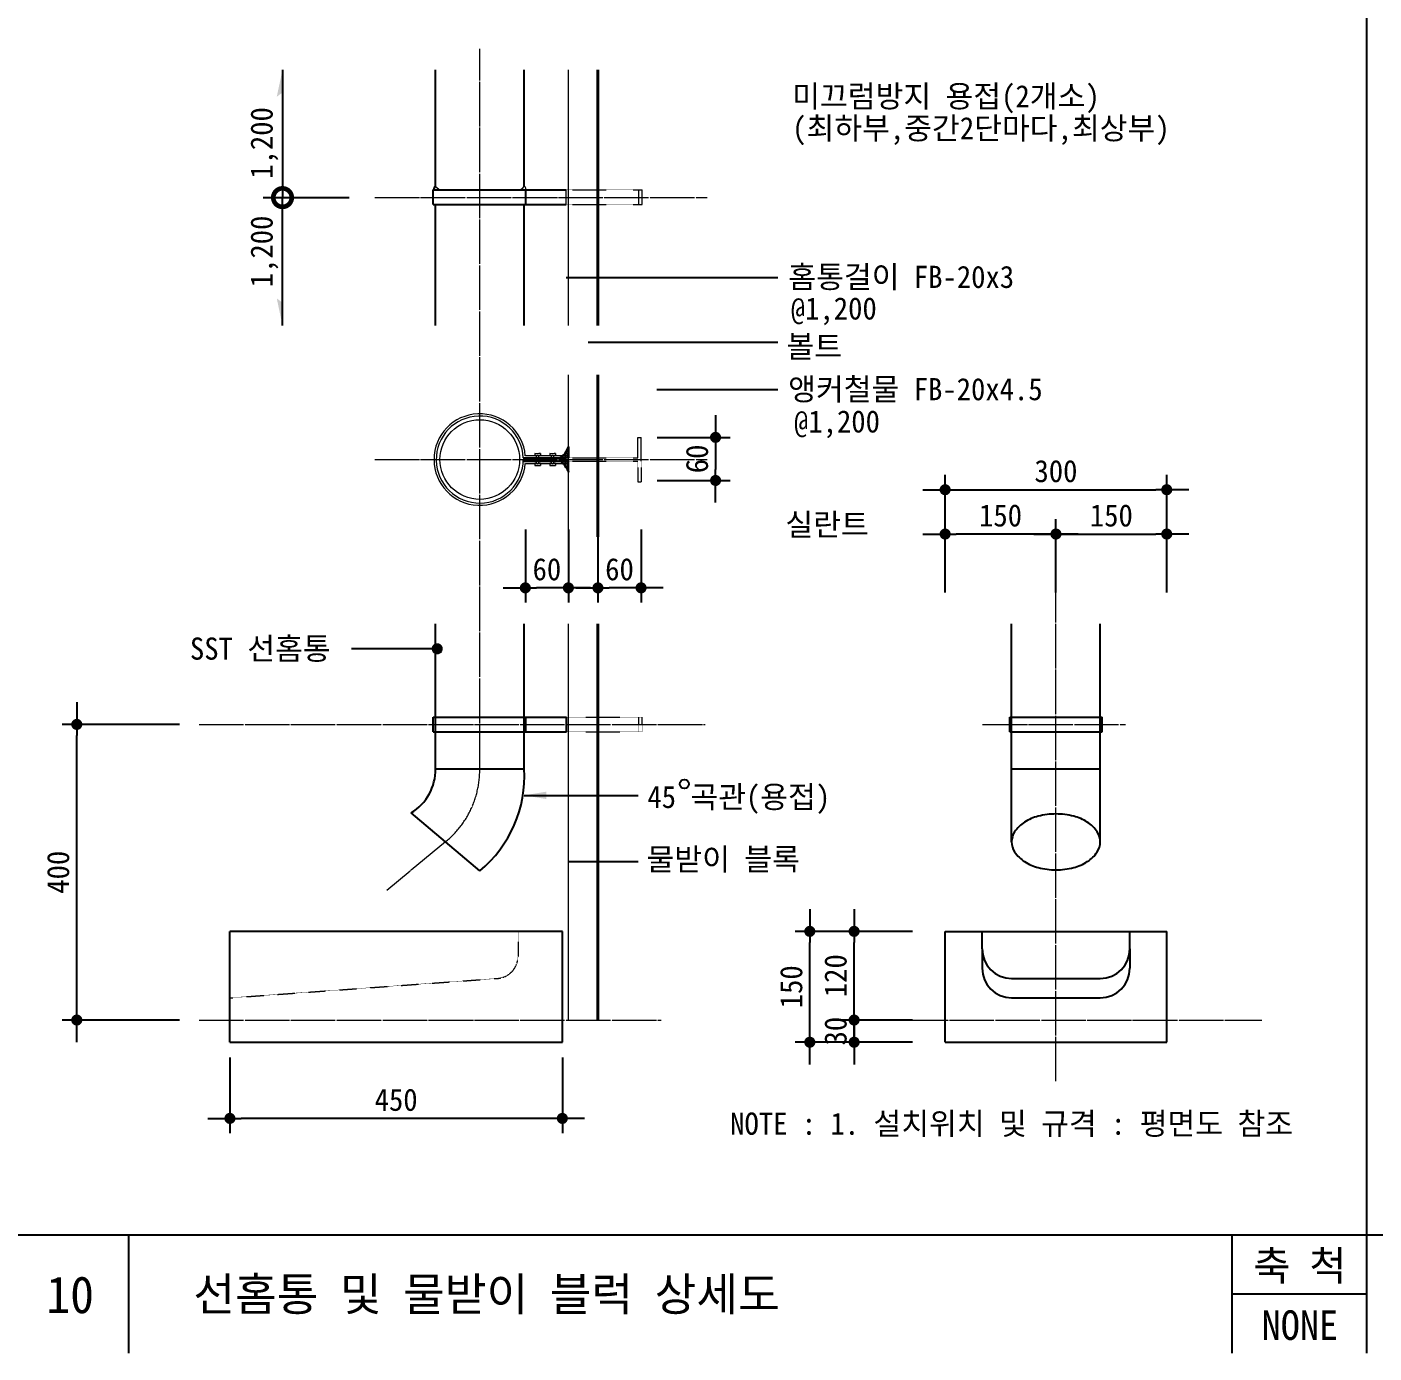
# Model space of a CAD drawing. Header units: millimetres. Extents: x 209 to 75467, y 6568 to 12199.
# Drawn here: x 37505 to 39329, y 6677 to 8471 of the extents above; entities that cross this region are included whole.
import ezdxf
from ezdxf.enums import TextEntityAlignment as Align

# ---------------------------------------------------------------- set-up
doc = ezdxf.new("R2010")
doc.units = ezdxf.units.MM
doc.header["$MEASUREMENT"] = 0
doc.linetypes.add('CEN', pattern=[62, 60, -1, 0, -1])
doc.linetypes.add('HIDDEN', pattern=[0.375, 0.25, -0.125])
doc.layers.get('0').update_dxf_attribs({"linetype": 'CONTINUOUS'})
for name, color, linetype, lineweight in [('A-CNTL', 1, 'CEN', 15), ('A-CONC-LIN1', 2, 'CONTINUOUS', 40), ('A-DIMS', 7, 'CONTINUOUS', 25), ('A-ELEV-LIN2', 7, 'CONTINUOUS', 25), ('A-ELEV-LIN3', 8, 'CONTINUOUS', 18), ('A-MKXS-LEAD', 7, 'CONTINUOUS', 25), ('A-MKXS-TEXT1', 3, 'CONTINUOUS', 25), ('A-WAXM-PANL', 6, 'CONTINUOUS', 20), ('A-XXXX-HATC', 8, 'CONTINUOUS', 18), ('A-XXXX-SYMB', 7, 'CONTINUOUS', 25), ('A-XXXX-TABL', 7, 'CONTINUOUS', 25)]:
    doc.layers.add(name, color=color, linetype=linetype, lineweight=lineweight)
doc.layers.add('CA-ANNO-TEXT', color=3, linetype='CONTINUOUS')
doc.styles.add('HY울릉도L', font='H2GTRE.TTF')
doc.styles.add('돋움체', font='')
doc.styles.get('돋움체').set_extended_font_data('DotumChe')
doc.dimstyles.new('CDIM', dxfattribs={"dimtxt": 3, "dimasz": 1.5, "dimexe": 2, "dimexo": 1, "dimgap": 1, "dimtad": 1, "dimdec": 0, "dimrnd": 0.5, "dimzin": 0, "dimdsep": 32, "dimlunit": 6, "dimtxsty": 'HY울릉도L', "dimblk1": '_CIDOT', "dimblk2": '_CIDOT', "dimsah": 1, "dimcen": 5.5, "dimclrd": 2, "dimclre": 2, "dimclrt": 7, "dimadec": 0, "dimazin": 0, "dimtfac": 1, "dimtdec": 0, "dimtix": 1, "dimtmove": 2, "dimatfit": 1, "dimldrblk": '_CIDOT', "dimfxl": 1, "dimtolj": 1, "dimtzin": 0, "dimlwd": -1, "dimarcsym": 0})

# ---------------------------------------------------------------- blocks, each defined once
blk = doc.blocks.new('_CIDOT')
at = {"color": 0, "linetype": 'ByBlock'}
blk.add_line((2, 0), (-1, 0), dxfattribs=at)
at = {"color": 0, "linetype": 'ByBlock', "const_width": 0.5}
blk.add_lwpolyline([(-0.25, 0, 1), (0.25, 0, 1)], format="xyb", close=True, dxfattribs=at)
blk = doc.blocks.new('*D104')
at = {"layer": 'A-DIMS', "lineweight": -2, "transparency": 16777216}
for p, q in [((37711.8, 7527.4), (37552.7, 7527.4)), ((37711.8, 7127.4), (37552.7, 7127.4))]:
    blk.add_line(p, q, dxfattribs=at)
at = {"layer": 'A-DIMS', "transparency": 16777216}
blk.add_line((37572.7, 7142.4), (37572.7, 7512.4), dxfattribs=at)
at = {"layer": 'A-DIMS', "transparency": 16777216, "xscale": 15, "yscale": 15, "zscale": 15}
for p, rotation in [((37572.7, 7527.4), 90), ((37572.7, 7127.4), 270)]:
    blk.add_blockref('_CIDOT', p, dxfattribs=dict(at, rotation=rotation))
at = {"layer": 'A-DIMS', "color": 3, "transparency": 16777216, "insert": (37547.6, 7327.4), "char_height": 30, "attachment_point": 5, "rotation": 90, "style": '돋움체'}
blk.add_mtext('\\A1;400', dxfattribs=at)
blk = doc.blocks.new('*D105')
at = {"layer": 'A-DIMS', "lineweight": -2, "transparency": 16777216}
for p, q in [((38704.2, 7247.4), (38545, 7247.4)), ((38704.2, 7097.4), (38545, 7097.4))]:
    blk.add_line(p, q, dxfattribs=at)
at = {"layer": 'A-DIMS', "transparency": 16777216}
blk.add_line((38565, 7112.4), (38565, 7232.4), dxfattribs=at)
at = {"layer": 'A-DIMS', "transparency": 16777216, "xscale": 15, "yscale": 15, "zscale": 15}
for p, rotation in [((38565, 7247.4), 90), ((38565, 7097.4), 270)]:
    blk.add_blockref('_CIDOT', p, dxfattribs=dict(at, rotation=rotation))
at = {"layer": 'A-DIMS', "color": 3, "transparency": 16777216, "insert": (38540, 7172.4), "char_height": 30, "attachment_point": 5, "rotation": 90, "style": '돋움체'}
blk.add_mtext('\\A1;150', dxfattribs=at)
blk = doc.blocks.new('*D106')
at = {"layer": 'A-DIMS', "lineweight": -2, "transparency": 16777216}
for p, q in [((38704.2, 7247.4), (38605, 7247.4)), ((38704.2, 7127.4), (38605, 7127.4))]:
    blk.add_line(p, q, dxfattribs=at)
at = {"layer": 'A-DIMS', "transparency": 16777216}
blk.add_line((38625, 7142.4), (38625, 7232.4), dxfattribs=at)
at = {"layer": 'A-DIMS', "transparency": 16777216, "xscale": 15, "yscale": 15, "zscale": 15}
for p, rotation in [((38625, 7247.4), 90), ((38625, 7127.4), 270)]:
    blk.add_blockref('_CIDOT', p, dxfattribs=dict(at, rotation=rotation))
at = {"layer": 'A-DIMS', "color": 3, "transparency": 16777216, "insert": (38600, 7187.4), "char_height": 30, "attachment_point": 5, "rotation": 90, "style": '돋움체'}
blk.add_mtext('\\A1;120', dxfattribs=at)
blk = doc.blocks.new('*D107')
at = {"layer": 'A-DIMS', "transparency": 16777216}
for p, q in [((38625, 7142.4), (38625, 7157.4)), ((38625, 7097.4), (38625, 7127.4)), ((38625, 7082.4), (38625, 7067.4))]:
    blk.add_line(p, q, dxfattribs=at)
at = {"layer": 'A-DIMS', "lineweight": -2, "transparency": 16777216}
for p, q in [((38704.2, 7127.4), (38605, 7127.4)), ((38704.2, 7097.4), (38605, 7097.4))]:
    blk.add_line(p, q, dxfattribs=at)
at = {"layer": 'A-DIMS', "transparency": 16777216, "xscale": 15, "yscale": 15, "zscale": 15}
for p, rotation in [((38625, 7127.4), 270), ((38625, 7097.4), 90)]:
    blk.add_blockref('_CIDOT', p, dxfattribs=dict(at, rotation=rotation))
at = {"layer": 'A-DIMS', "color": 3, "transparency": 16777216, "insert": (38600, 7112.4), "char_height": 30, "attachment_point": 5, "rotation": 90, "style": '돋움체'}
blk.add_mtext('\\A1;30', dxfattribs=at)
blk = doc.blocks.new('*D108')
at = {"layer": 'A-DIMS', "lineweight": -2, "transparency": 16777216}
for p, q in [((38748.2, 7705.8), (38748.2, 7865)), ((39048.2, 7705.8), (39048.2, 7865))]:
    blk.add_line(p, q, dxfattribs=at)
at = {"layer": 'A-DIMS', "transparency": 16777216}
blk.add_line((38763.2, 7845), (39033.2, 7845), dxfattribs=at)
at = {"layer": 'A-DIMS', "transparency": 16777216, "xscale": 15, "yscale": 15, "zscale": 15, "rotation": 180}
blk.add_blockref('_CIDOT', (38748.2, 7845), dxfattribs=at)
at = {"layer": 'A-DIMS', "transparency": 16777216, "xscale": 15, "yscale": 15, "zscale": 15}
blk.add_blockref('_CIDOT', (39048.2, 7845), dxfattribs=at)
at = {"layer": 'A-DIMS', "color": 3, "transparency": 16777216, "insert": (38898.2, 7870), "char_height": 30, "attachment_point": 5, "style": '돋움체'}
blk.add_mtext('\\A1;300', dxfattribs=at)
blk = doc.blocks.new('*D109')
at = {"layer": 'A-DIMS', "lineweight": -2, "transparency": 16777216}
for p, q in [((38898.2, 7705.8), (38898.2, 7805)), ((39048.2, 7705.8), (39048.2, 7805))]:
    blk.add_line(p, q, dxfattribs=at)
at = {"layer": 'A-DIMS', "transparency": 16777216}
blk.add_line((38913.2, 7785), (39033.2, 7785), dxfattribs=at)
at = {"layer": 'A-DIMS', "transparency": 16777216, "xscale": 15, "yscale": 15, "zscale": 15, "rotation": 180}
blk.add_blockref('_CIDOT', (38898.2, 7785), dxfattribs=at)
at = {"layer": 'A-DIMS', "transparency": 16777216, "xscale": 15, "yscale": 15, "zscale": 15}
blk.add_blockref('_CIDOT', (39048.2, 7785), dxfattribs=at)
at = {"layer": 'A-DIMS', "color": 3, "transparency": 16777216, "insert": (38973.2, 7810), "char_height": 30, "attachment_point": 5, "style": '돋움체'}
blk.add_mtext('\\A1;150', dxfattribs=at)
blk = doc.blocks.new('*D110')
at = {"layer": 'A-DIMS', "lineweight": -2, "transparency": 16777216}
for p, q in [((38179.9, 7791.3), (38179.9, 7692.2)), ((38238.2, 7791.3), (38238.2, 7692.2))]:
    blk.add_line(p, q, dxfattribs=at)
at = {"layer": 'A-DIMS', "transparency": 16777216}
blk.add_line((38223.2, 7712.2), (38194.9, 7712.2), dxfattribs=at)
at = {"layer": 'A-DIMS', "transparency": 16777216, "xscale": 15, "yscale": 15, "zscale": 15, "rotation": 180}
blk.add_blockref('_CIDOT', (38179.9, 7712.2), dxfattribs=at)
at = {"layer": 'A-DIMS', "transparency": 16777216, "xscale": 15, "yscale": 15, "zscale": 15}
blk.add_blockref('_CIDOT', (38238.2, 7712.2), dxfattribs=at)
at = {"layer": 'A-DIMS', "color": 3, "transparency": 16777216, "insert": (38209.1, 7737.2), "char_height": 30, "attachment_point": 5, "style": '돋움체'}
blk.add_mtext('\\A1;60', dxfattribs=at)
blk = doc.blocks.new('*D111')
at = {"layer": 'A-DIMS', "lineweight": -2, "transparency": 16777216}
for p, q in [((38278.2, 7791.3), (38278.2, 7692.2)), ((38336.6, 7791.3), (38336.6, 7692.2))]:
    blk.add_line(p, q, dxfattribs=at)
at = {"layer": 'A-DIMS', "transparency": 16777216}
blk.add_line((38321.6, 7712.2), (38293.2, 7712.2), dxfattribs=at)
at = {"layer": 'A-DIMS', "transparency": 16777216, "xscale": 15, "yscale": 15, "zscale": 15, "rotation": 180}
blk.add_blockref('_CIDOT', (38278.2, 7712.2), dxfattribs=at)
at = {"layer": 'A-DIMS', "transparency": 16777216, "xscale": 15, "yscale": 15, "zscale": 15}
blk.add_blockref('_CIDOT', (38336.6, 7712.2), dxfattribs=at)
at = {"layer": 'A-DIMS', "color": 3, "transparency": 16777216, "insert": (38307.4, 7737.2), "char_height": 30, "attachment_point": 5, "style": '돋움체'}
blk.add_mtext('\\A1;60', dxfattribs=at)
blk = doc.blocks.new('*D112')
at = {"layer": 'A-DIMS', "lineweight": -2, "transparency": 16777216}
for p, q in [((38358.2, 7915.8), (38457.4, 7915.8)), ((38358.2, 7857.5), (38457.4, 7857.5))]:
    blk.add_line(p, q, dxfattribs=at)
at = {"layer": 'A-DIMS', "transparency": 16777216}
blk.add_line((38437.4, 7900.8), (38437.4, 7872.5), dxfattribs=at)
at = {"layer": 'A-DIMS', "transparency": 16777216, "xscale": 15, "yscale": 15, "zscale": 15}
for p, rotation in [((38437.4, 7915.8), 90), ((38437.4, 7857.5), 270)]:
    blk.add_blockref('_CIDOT', p, dxfattribs=dict(at, rotation=rotation))
at = {"layer": 'A-DIMS', "color": 3, "transparency": 16777216, "insert": (38412.4, 7886.7), "char_height": 30, "attachment_point": 5, "rotation": 90, "style": '돋움체'}
blk.add_mtext('\\A1;60', dxfattribs=at)
blk = doc.blocks.new('*D113')
at = {"layer": 'A-DIMS', "lineweight": -2, "transparency": 16777216}
for p, q in [((38748.2, 7705.8), (38748.2, 7805)), ((38898.2, 7705.8), (38898.2, 7805))]:
    blk.add_line(p, q, dxfattribs=at)
at = {"layer": 'A-DIMS', "transparency": 16777216}
blk.add_line((38883.2, 7785), (38763.2, 7785), dxfattribs=at)
at = {"layer": 'A-DIMS', "transparency": 16777216, "xscale": 15, "yscale": 15, "zscale": 15, "rotation": 180}
blk.add_blockref('_CIDOT', (38748.2, 7785), dxfattribs=at)
at = {"layer": 'A-DIMS', "transparency": 16777216, "xscale": 15, "yscale": 15, "zscale": 15}
blk.add_blockref('_CIDOT', (38898.2, 7785), dxfattribs=at)
at = {"layer": 'A-DIMS', "color": 3, "transparency": 16777216, "insert": (38823.2, 7810), "char_height": 30, "attachment_point": 5, "style": '돋움체'}
blk.add_mtext('\\A1;150', dxfattribs=at)
blk = doc.blocks.new('*D114')
at = {"layer": 'A-DIMS', "lineweight": -2, "transparency": 16777216}
for p, q in [((37780, 7076.5), (37780, 6974.3)), ((38230, 7076.5), (38230, 6974.3))]:
    blk.add_line(p, q, dxfattribs=at)
at = {"layer": 'A-DIMS', "transparency": 16777216}
blk.add_line((38215, 6994.3), (37795, 6994.3), dxfattribs=at)
at = {"layer": 'A-DIMS', "transparency": 16777216, "xscale": 15, "yscale": 15, "zscale": 15, "rotation": 180}
blk.add_blockref('_CIDOT', (37780, 6994.3), dxfattribs=at)
at = {"layer": 'A-DIMS', "transparency": 16777216, "xscale": 15, "yscale": 15, "zscale": 15}
blk.add_blockref('_CIDOT', (38230, 6994.3), dxfattribs=at)
at = {"layer": 'A-DIMS', "color": 3, "transparency": 16777216, "insert": (38005, 7019.3), "char_height": 30, "attachment_point": 5, "style": '돋움체'}
blk.add_mtext('\\A1;450', dxfattribs=at)

msp = doc.modelspace()

# ---------------------------------------------------------------- hatches: boundary and pattern name
at = {"layer": 'A-XXXX-HATC'}
h = msp.add_hatch(dxfattribs=at)
h.set_pattern_fill('ANSI37', color=256, scale=20, style=0)
h.set_pattern_definition([(45, (29340.2703, 6215.7144), (-1.76776695, 1.76776695), []), (135, (29340.2703, 6215.7144), (-1.76776695, -1.76776695), [])])
edge = h.paths.add_edge_path()
edge.add_arc((38209.4, 7913.2), 30.7, 305.0225, 340.2936)
edge.add_line((38238.2, 7902.9), (38238.2, 7888.1))
edge.add_line((38238.2, 7888.1), (38227, 7888.1))
h = msp.add_hatch(dxfattribs=at)
h.set_pattern_fill('ANSI37', color=256, scale=20, style=0)
h.set_pattern_definition([(315, (29340.2703, 9555.9478), (-1.76776695, -1.76776695), []), (225, (29340.2703, 9555.9478), (-1.76776695, 1.76776695), [])])
edge = h.paths.add_edge_path()
edge.add_arc((38209.4, 7858.5), 30.7, 19.7064, 54.9775, ccw=False)
edge.add_line((38238.2, 7868.8), (38238.2, 7883.6))
edge.add_line((38238.2, 7883.6), (38227, 7883.6))

# ---------------------------------------------------------------- linework, layer by layer
at = {"layer": 'A-CNTL'}
for p, q in [((38118.2, 7467.4), (38118.2, 8441.7)), ((37976.3, 8240.5), (38426.1, 8240.5)), ((37976.3, 7885.8), (38426.1, 7885.8)), ((38898.2, 7044.5), (38898.2, 7771.7)), ((37738.4, 7527.4), (38423.2, 7527.4)), ((38798.9, 7527.4), (38992.3, 7527.4)), ((38071.8, 7368.4), (37992.2, 7302.9)), ((37738.4, 7127.4), (38364, 7127.4)), ((38630.1, 7127.4), (39176.8, 7127.4))]:
    msp.add_line(p, q, dxfattribs=at)
msp.add_arc((37992.7, 7466), 125.5, 309.0402, 0.6576, dxfattribs=at)
at = {"layer": 'A-CONC-LIN1'}
for p, q in [((38278.2, 8067.2), (38278.2, 8413.3)), ((38278.2, 7781.3), (38278.2, 8000.5)), ((38278.2, 7127.4), (38278.2, 7663.6))]:
    msp.add_line(p, q, dxfattribs=at)
at = {"layer": 'A-DIMS'}
for p, q in [((37851.2, 8413.3), (37851.2, 8240.3)), ((37824.9, 8240.3), (37941.5, 8240.3)), ((37851.2, 8067.2), (37851.2, 8240.3))]:
    msp.add_line(p, q, dxfattribs=at)
at = {"layer": 'A-DIMS', "const_width": 25}
msp.add_lwpolyline([(37851.2, 8243.4, 1), (37851.2, 8237.1, 1)], format="xyb", close=True, dxfattribs=at)
at = {"layer": 'A-DIMS'}
for points in [[(37851.2, 8413.3), (37851.4, 8382.6), (37843.4, 8376.7)], [(37851.2, 8067.2), (37851.4, 8097.9), (37843.4, 8103.8)]]:
    msp.add_solid(points, dxfattribs=at)
at = {"layer": 'A-ELEV-LIN2'}
for p, q in [((38058.2, 8255.6), (38058.2, 8413.3)), ((38178.2, 8255.6), (38178.2, 8413.3)), ((38055.2, 8230.9), (38055.2, 8250.9)), ((38055.2, 8250.9), (38235.2, 8250.9)), ((38180.7, 8230.9), (38180.7, 8250.9)), ((38055.2, 8230.9), (38235.2, 8230.9)), ((38058.2, 8067.2), (38058.2, 8230.9)), ((38178.2, 8067.2), (38178.2, 8230.9)), ((38177.1, 7888.1), (38235.2, 7888.1)), ((38177.1, 7883.6), (38235.2, 7883.6)), ((38182.8, 7883.6), (38182.8, 7888.1)), ((38058.2, 7467.4), (38058.2, 7663.6)), ((38178.2, 7467.4), (38178.2, 7663.6)), ((38838.2, 7407.6), (38838.2, 7663.6)), ((38958.2, 7407.6), (38958.2, 7663.6)), ((38055.2, 7517.4), (38055.2, 7537.4)), ((38055.2, 7537.4), (38235.7, 7537.4)), ((38180.7, 7517.4), (38180.7, 7537.4)), ((38235.7, 7517.4), (38235.7, 7537.4)), ((38835.7, 7517.4), (38835.7, 7537.4)), ((38835.7, 7537.4), (38960.7, 7537.4)), ((38960.7, 7517.4), (38960.7, 7537.4)), ((38055.2, 7517.4), (38235.7, 7517.4)), ((38835.7, 7517.4), (38960.7, 7517.4)), ((38058.2, 7467.4), (38178.2, 7467.4)), ((38838.2, 7467.4), (38958.2, 7467.4)), ((38118.2, 7329.3), (38025.3, 7407.6)), ((38838.2, 7368.4), (38838.2, 7407.6)), ((38958.2, 7368.4), (38958.2, 7407.6)), ((38170, 7247.4), (37780, 7247.4)), ((37780, 7157.4), (37780, 7247.4)), ((38230, 7247.4), (38170, 7247.4)), ((38230, 7097.4), (38230, 7247.4)), ((38748.2, 7127.4), (38748.2, 7247.4)), ((38748.2, 7247.4), (39048.2, 7247.4)), ((38798.2, 7223.7), (38798.2, 7247.4)), ((38998.2, 7223.7), (38998.2, 7247.4)), ((39048.2, 7127.4), (39048.2, 7247.4)), ((38798.2, 7223.7), (38798.2, 7197.4)), ((38998.2, 7223.7), (38998.2, 7197.4)), ((38838.2, 7183.7), (38958.2, 7183.7)), ((37780, 7097.4), (37780, 7157.4)), ((38838.2, 7157.4), (38958.2, 7157.4)), ((38748.2, 7097.4), (38748.2, 7127.4)), ((39048.2, 7097.4), (39048.2, 7127.4)), ((37780, 7097.4), (38230, 7097.4)), ((38748.2, 7097.4), (39048.2, 7097.4))]:
    msp.add_line(p, q, dxfattribs=at)
msp.add_lwpolyline([(38058.2, 8255.7), (38056.8, 8254.7), (38055.7, 8250.9)], dxfattribs=at)
msp.add_lwpolyline([(38838.2, 7368.4, 0.146471), (38842.2, 7355, 0.107155), (38855.8, 7341.7, 0.076868), (38874.2, 7333.7, 0.063885), (38898.2, 7330.6, 0.063885), (38922.2, 7333.7, 0.076868), (38940.6, 7341.7, 0.107155), (38954.2, 7355, 0.146471), (38958.2, 7368.4, 0.146471), (38954.2, 7381.9, 0.107155), (38940.6, 7395.2, 0.076868), (38922.2, 7403.2, 0.063885), (38898.2, 7406.2, 0.063885), (38874.2, 7403.2, 0.076868), (38855.8, 7395.2, 0.107155), (38842.2, 7381.9, 0.146471)], format="xyb", close=True, dxfattribs=at)
for centre, radius, start, end in [((37989.7, 7466.2), 68.6, 301.3261, 0.9896), ((38012.3, 7457.4), 166.3, 309.5955, 3.4459), ((38838.2, 7223.7), 40, 180, 270), ((38958.2, 7223.7), 40, 270, 0), ((38838.2, 7197.4), 40, 180, 270), ((38958.2, 7197.4), 40, 270, 0)]:
    msp.add_arc(centre, radius, start, end, dxfattribs=at)
at = {"layer": 'A-ELEV-LIN3', "linetype": 'HIDDEN', "ltscale": 0.5}
for p, q in [((38235.2, 8250.9), (38338.2, 8250.9)), ((38333.7, 8230.9), (38333.7, 8250.9)), ((38338.2, 8230.9), (38338.2, 8250.9)), ((38235.2, 8230.9), (38338.2, 8230.9)), ((38332.1, 7915.8), (38336.6, 7915.8)), ((38332.1, 7888.1), (38332.1, 7915.8)), ((38336.6, 7888.1), (38336.6, 7915.8)), ((38235.2, 7888.1), (38332.1, 7888.1)), ((38235.2, 7883.6), (38332.1, 7883.6)), ((38332.1, 7883.6), (38332.1, 7855.8)), ((38336.6, 7883.6), (38336.6, 7888.1)), ((38336.6, 7883.6), (38336.6, 7855.8)), ((38332.1, 7855.8), (38336.6, 7855.8)), ((38235.7, 7537.4), (38338.2, 7537.4)), ((38333.7, 7517.4), (38333.7, 7537.4)), ((38338.2, 7517.4), (38338.2, 7537.4)), ((38235.7, 7517.4), (38338.2, 7517.4)), ((38170, 7247.4), (38170, 7213.6)), ((37780, 7157.4), (38142.2, 7183.7))]:
    msp.add_line(p, q, dxfattribs=at)
at = {"layer": 'A-ELEV-LIN3'}
for p, q in [((38235.2, 8230.9), (38235.2, 8250.9)), ((38179.9, 7891.1), (38235.2, 7891.1)), ((38179.9, 7880.6), (38235.2, 7880.6)), ((38192.7, 7894.1), (38192.7, 7891.1)), ((38192.7, 7894.1), (38200.4, 7894.1)), ((38192.7, 7880.6), (38192.7, 7877.6)), ((38195, 7880.6), (38195, 7891.1)), ((38198, 7880.6), (38198, 7891.1)), ((38200.4, 7894.1), (38200.4, 7891.1)), ((38200.4, 7880.6), (38200.4, 7877.6)), ((38213.1, 7894.1), (38220.8, 7894.1)), ((38213.1, 7894.1), (38213.1, 7891.1)), ((38213.1, 7880.6), (38213.1, 7877.6)), ((38215.5, 7880.6), (38215.5, 7891.1)), ((38218.5, 7880.6), (38218.5, 7891.1)), ((38220.8, 7894.1), (38220.8, 7891.1)), ((38220.8, 7880.6), (38220.8, 7877.6)), ((38235.2, 7888.1), (38235.2, 7891.1)), ((38235.2, 7880.6), (38235.2, 7883.6)), ((38192.7, 7877.6), (38200.4, 7877.6)), ((38213.1, 7877.6), (38220.8, 7877.6))]:
    msp.add_line(p, q, dxfattribs=at)
for points in [[(38063.1, 8250.9), (38059.7, 8253.7), (38058.2, 8255.6)], [(38173.4, 8250.9), (38176.8, 8253.7), (38178.3, 8255.6)], [(38178.2, 8255.7), (38179.7, 8254.7), (38180.8, 8250.9)]]:
    msp.add_lwpolyline(points, dxfattribs=at)
msp.add_circle((38118.2, 7885.8), 53.9, dxfattribs=at)
for centre, radius, start, end in [((38118.2, 7885.8), 61.9, 4.8677, 355.1323), ((38118.2, 7885.8), 58.9, 2.1904, 0), ((38192.3, 7886.3), 7.82, 57.8939, 87.2792), ((38192.3, 7872.8), 7.82, 57.8939, 87.2792), ((38200.6, 7886.3), 7.82, 91.7115, 122.1061), ((38200.7, 7872.8), 7.82, 91.7115, 122.1061), ((38212.7, 7886.3), 7.82, 57.8939, 87.2792), ((38212.7, 7872.8), 7.82, 57.8939, 87.2792), ((38221, 7886.3), 7.82, 91.7115, 122.1061), ((38221, 7872.8), 7.82, 91.7115, 122.1061)]:
    msp.add_arc(centre, radius, start, end, dxfattribs=at)
at = {"layer": 'A-ELEV-LIN3', "linetype": 'HIDDEN', "ltscale": 0.5}
msp.add_arc((38140, 7213.6), 30, 274.1526, 0, dxfattribs=at)
at = {"layer": 'A-MKXS-LEAD'}
for p, q in [((38235.2, 8132.1), (38521.9, 8132.1)), ((38264.8, 8044.8), (38521.9, 8044.8)), ((38357.9, 7980.7), (38521.9, 7980.7)), ((38060.6, 7629.8), (37944.7, 7629.8)), ((38060.6, 7625.5), (38066.6, 7625.5)), ((38060.6, 7625.5), (38066.6, 7625.5)), ((38060.6, 7625.5), (38066.6, 7625.5)), ((38178.3, 7431.4), (38332.7, 7431.4)), ((38238.6, 7342), (38332.7, 7342))]:
    msp.add_line(p, q, dxfattribs=at)
for points in [[(38180.4, 8254.9, 0, 10, 0), (38192.2, 8282.6, 0, 0, 0), (38231.5, 8374.2, 0, 0, 0), (38521.9, 8374.2, 0, 0, 0)], [(38151.8, 7937.5, 0, 10, 0), (38163.6, 7965.1, 0, 0, 0), (38235.2, 8132.1, 0, 0, 0)], [(38200.2, 7894.2, 0, 10, 0), (38212.1, 7921.8, 0, 0, 0), (38264.8, 8044.8, 0, 0, 0)], [(38317.7, 7886.8, 0, 10, 0), (38329.6, 7914.5, 0, 0, 0), (38357.9, 7980.7, 0, 0, 0)], [(38238.8, 7873.9, 0, 10, 0), (38250.6, 7846.2, 0, 0, 0), (38271.5, 7797.4, 0, 0, 0), (38521.9, 7797.4, 0, 0, 0)], [(38198.4, 7248.2, 0, 10, 0), (38210.2, 7275.9, 0, 0, 0), (38238.6, 7342, 0, 0, 0)]]:
    msp.add_lwpolyline(points, format="xyseb", dxfattribs=at)
at = {"layer": 'A-MKXS-LEAD', "const_width": 7.5}
msp.add_lwpolyline([(38060.6, 7633.5, -1), (38060.6, 7626, -1)], format="xyb", close=True, dxfattribs=at)
at = {"layer": 'A-MKXS-LEAD'}
msp.add_solid([(38208.3, 7436.4), (38178.3, 7431.4), (38208.3, 7426.4)], dxfattribs=at)
at = {"layer": 'A-MKXS-TEXT1'}
msp.add_circle((38395.2, 7446.7), 6.2, dxfattribs=at)
at = {"layer": 'A-WAXM-PANL'}
for p, q in [((38238.2, 8067.2), (38238.2, 8413.3)), ((38238.2, 7781.3), (38238.2, 8000.5)), ((38238.2, 7127.4), (38238.2, 7663.6))]:
    msp.add_line(p, q, dxfattribs=at)
at = {"layer": 'A-XXXX-SYMB'}
for points in [[(38227, 7888.1, 0.155126), (38238.2, 7902.9), (38238.2, 7888.1)], [(38227, 7883.6, -0.155126), (38238.2, 7868.8), (38238.2, 7883.6)]]:
    msp.add_lwpolyline(points, format="xyb", close=True, dxfattribs=at)
at = {"layer": 'A-XXXX-TABL'}
for p, q in [((39319.2, 6676.8), (39319.2, 12198.8)), ((39319.2, 6676.8), (39319.2, 12198.8)), ((33809, 6836.8), (41156.5, 6836.8)), ((37642.5, 6836.8), (37642.5, 6676.8)), ((39136.1, 6836.8), (39136.1, 6676.8)), ((39136.1, 6756.8), (39319.2, 6756.8))]:
    msp.add_line(p, q, dxfattribs=at)

# ---------------------------------------------------------------- texts
at = {"layer": 'A-DIMS', "style": '돋움체'}
for p in [(37826.7, 8314.2), (37826.7, 8167.4)]:
    msp.add_text('1,200', height=30, rotation=90, dxfattribs=at).set_placement(p, align=Align.MIDDLE)
at = {"layer": 'A-MKXS-TEXT1', "style": '돋움체'}
for s, height, p in [('미끄럼방지 용접(2개소)', 30, (38541.1, 8362.4)), ('(최하부,중간2단마다,최상부)', 30, (38541.1, 8319.2)), ('홈통걸이 FB-20x3', 30, (38535.9, 8118)), ('@1,200', 30, (38539.3, 8075.3)), ('볼트', 30, (38533.4, 8023.9)), ('앵커철물 FB-20x4.5', 30, (38535.7, 7966.1)), ('@1,200', 30, (38543.6, 7922.4)), ('실란트', 30, (38531.9, 7782.9)), ('SST 선홈통', 30, (37725.9, 7615)), ('45 곡관(용접)', 30, (38345.1, 7414.3)), ('물받이 블록', 30, (38344, 7330)), ('NOTE : 1. 설치위치 및 규격 : 평면도 참조', 30, (38457.2, 6972.2)), ('선홈통 및 물받이 블럭 상세도', 45, (37730.4, 6734))]:
    msp.add_text(s, height=height, dxfattribs=at).set_placement(p)
for s, p in [('축 척', (39228.4, 6775)), ('NONE', (39228.4, 6694.6))]:
    msp.add_text(s, height=40, dxfattribs=at).set_placement(p, align=Align.CENTER)
at = {"layer": 'CA-ANNO-TEXT', "style": '돋움체'}
msp.add_text('10', height=50, dxfattribs=at).set_placement((37531.4, 6730.8))

# ---------------------------------------------------------------- dimensions: what is measured, and where the dimension line sits
at = {"layer": 'A-DIMS'}
for base, p1, p2, angle, text, picture, middle in [((38437.4, 7857.5), (38348.2, 7915.8), (38348.2, 7857.5), 270, '60', '*D112', (38412.4, 7886.7)), ((38748.2, 7785), (38898.2, 7695.8), (38748.2, 7695.8), 180, '150', '*D113', (38823.2, 7810)), ((38179.9, 7712.2), (38238.2, 7801.3), (38179.9, 7801.3), 180, '60', '*D110', (38209.1, 7737.2)), ((38278.2, 7712.2), (38336.6, 7801.3), (38278.2, 7801.3), 180, '60', '*D111', (38307.4, 7737.2)), ((37572.7, 7527.4), (37721.8, 7127.4), (37721.8, 7527.4), 90, '400', '*D104', (37547.6, 7327.4)), ((38565, 7247.4), (38714.2, 7097.4), (38714.2, 7247.4), 90, '150', '*D105', (38540, 7172.4)), ((38625, 7247.4), (38714.2, 7127.4), (38714.2, 7247.4), 90, '120', '*D106', (38600, 7187.4)), ((38625, 7127.4), (38714.2, 7097.4), (38714.2, 7127.4), 90, '30', '*D107', (38600, 7112.4)), ((37780, 6994.3), (38230, 7086.5), (37780, 7086.5), 180, '450', '*D114', (38005, 7019.3))]:
    dim = msp.add_linear_dim(base=base, p1=p1, p2=p2, angle=angle, text=text, dimstyle='CDIM', override={"dimscale": 10, "dimtxsty": '돋움체', "dimclrd": 256, "dimclre": 256, "dimclrt": 3}, dxfattribs=at)
    dim.commit()
    dim.dimension.update_dxf_attribs({"geometry": picture, "text_midpoint": middle})
for base, p1, text, picture, middle in [((39048.2, 7845), (38748.2, 7695.8), '300', '*D108', (38898.2, 7870)), ((39048.2, 7785), (38898.2, 7695.8), '150', '*D109', (38973.2, 7810))]:
    dim = msp.add_linear_dim(base=base, p1=p1, p2=(39048.2, 7695.8), text=text, dimstyle='CDIM', override={"dimscale": 10, "dimtxsty": '돋움체', "dimclrd": 256, "dimclre": 256, "dimclrt": 3}, dxfattribs=at)
    dim.commit()
    dim.dimension.update_dxf_attribs({"geometry": picture, "text_midpoint": middle})

doc.saveas('drawing.dxf')
